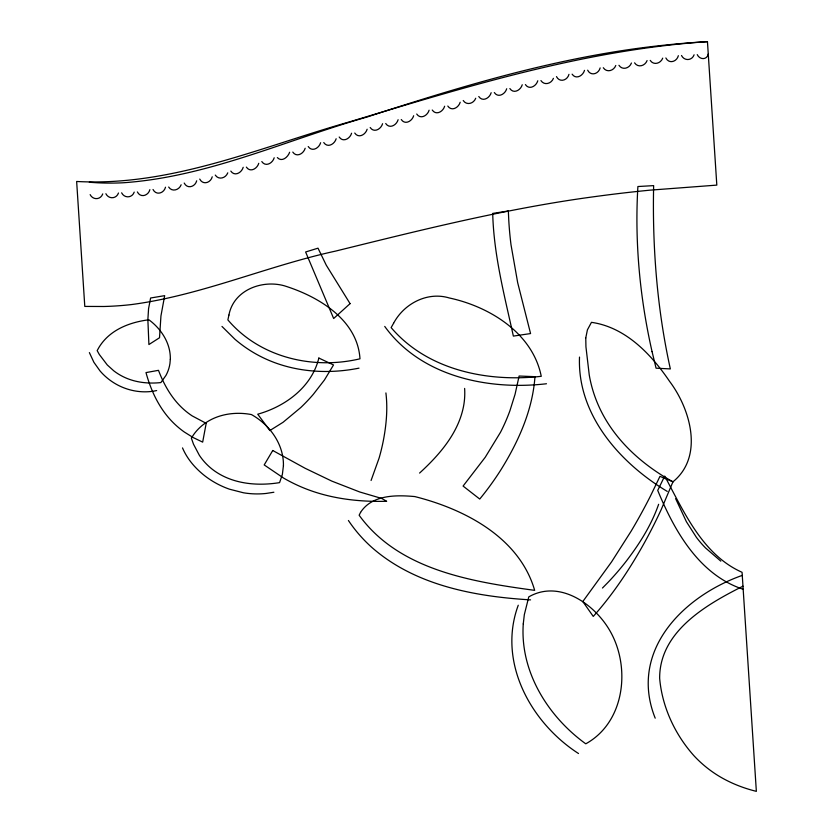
<?xml version="1.0" encoding="UTF-8"?>
<svg xmlns="http://www.w3.org/2000/svg" width="833" height="833" viewBox="0 0 833 833"><rect width="100%" height="100%" fill="white"/><g stroke="black" fill="none" stroke-linecap="round" stroke-linejoin="round"><path stroke-width="1.25" d="M518.261 605.227C497.28 661.86 530.6 722.638 578.498 753.521M658.632 504.298C651.437 524.967 639.609 543.699 626.395 560.994A283.543 277.545 7.5 0 1 607.663 582.746L602.467 588.025M371.081 480.485L379.057 458.212A212.936 208.437 7.5 0 0 383.274 440.949C386.314 425.184 387.855 408.941 385.908 392.937M708.269 53.989C707.019 60.226 699.637 59.872 697.242 54.624M289.634 152.252C288.01 157.083 281.929 162.487 277.337 157.604M243.205 167.298C241.716 172.67 234.677 176.846 230.814 171.098M258.751 163.31C257.251 168.683 250.223 172.858 246.36 167.11M274.192 157.781C272.693 163.153 265.665 167.329 261.801 161.581M305.17 148.264C303.67 153.647 296.642 157.822 292.779 152.075M320.611 142.735C319.112 148.118 312.083 152.293 308.22 146.546M336.157 138.757C334.658 144.13 327.629 148.305 323.756 142.558M351.588 133.228C350.099 138.601 343.061 142.776 339.198 137.029M367.134 129.24C365.635 134.613 358.606 138.788 354.743 133.041M382.576 123.711C381.077 129.094 374.048 133.259 370.185 127.522M398.112 119.723C396.623 125.106 389.584 129.282 385.721 123.534M413.657 115.745C412.158 121.118 405.13 125.294 401.267 119.546M429.099 110.216C427.6 115.589 420.571 119.765 416.708 114.017M444.635 106.228C443.135 111.601 436.107 115.777 432.244 110.029M460.18 102.24C458.681 107.624 451.653 111.789 447.79 106.051M491.158 92.723C489.658 98.107 482.63 102.282 478.767 96.534M506.703 88.746C505.204 94.119 498.176 98.294 494.313 92.546M522.239 84.758C520.74 90.131 513.711 94.306 509.848 88.558M537.785 80.77C536.285 86.153 529.257 90.328 525.394 84.581M584.506 70.357C583.006 75.741 575.978 79.906 572.115 74.168M149.867 189.664C148.357 195.745 140.506 198.223 137.372 191.923M165.507 187.217C163.997 193.298 156.156 195.776 153.012 189.487M196.692 180.792C195.182 186.873 187.331 189.351 184.197 183.052M212.228 176.804C210.718 182.885 202.877 185.363 199.733 179.074M568.97 74.345C567.46 80.426 559.609 82.894 556.475 76.605M600.145 67.91C598.635 74.002 590.795 76.469 587.65 70.18M678.354 55.696C676.844 61.788 669.003 64.256 665.859 57.966M181.146 184.78C179.21 190.101 172.067 192.288 168.651 187.04M227.773 172.827C225.826 178.147 218.694 180.334 215.278 175.086M475.716 98.252C473.779 103.584 466.647 105.77 463.231 100.522M553.424 78.333C551.488 83.654 544.345 85.841 540.929 80.593M615.785 65.474C613.848 70.795 606.716 72.981 603.3 67.733M631.435 63.027C629.498 68.358 622.355 70.545 618.94 65.297M647.074 60.59C645.138 65.911 637.995 68.098 634.579 62.85M662.714 58.143C660.777 63.464 653.634 65.651 650.219 60.403M102.74 193.912C100.658 199.889 92.921 200.264 90.141 194.63M118.484 193.006C116.401 198.993 108.665 199.368 105.885 193.725M134.217 192.111C132.145 198.098 124.409 198.462 121.628 192.829M694.097 54.801C692.015 60.788 684.289 61.163 681.509 55.519M419.582 473.071C439.824 454.526 459.431 432.015 463.95 404.005A74.783 73.2 7.5 0 0 464.627 388.428M742.974 586.182C706.342 604.591 659.486 631.466 659.653 678.26C662.079 706.894 675.001 734.633 694.16 755.958A116.735 114.267 7.5 0 0 717.817 775.429C729.698 782.781 742.807 788.018 756.354 791.35L742.068 572.302C702.635 554.84 683.976 511.858 664.692 476.08L657.726 490.418C674.366 530.788 699.106 574.801 743.171 589.275M742.276 575.384C682.914 596.313 628.499 651.239 655.196 718.171M156.646 390.562C142.943 393.603 128.303 391.052 116.131 384.169A60.361 59.081 7.5 0 1 100.033 370.935L93.91 362.334L89.381 352.598M359.013 368.144C327.765 374.413 294.33 372.164 265.196 358.7A128.74 126.022 7.5 0 1 234.948 339.26L221.984 326.442M273.88 492.241L266.039 493.459A81.259 79.552 7.5 0 1 243.423 492.772L229.439 489.179A86.351 84.529 7.5 0 1 205.262 476.174C195.62 468.719 187.31 459.212 182.51 447.915M546.479 383.753C488.128 390.531 420.936 376.578 384.731 326.421M707.456 41.65C584.995 49.834 466.917 86.559 350.047 121.701C260.667 147.024 171.536 186.738 76.646 181.469L84.789 306.419L103.896 306.492A301.098 294.736 7.5 0 0 131.375 304.576C201.451 295.371 266.747 266.05 335.574 251.097C421.571 229.898 507.724 208.188 595.647 196.505A1403.876 1374.2 7.5 0 1 650.073 190.153L716.817 185.113L707.456 41.65L697.294 42.285A836.519 818.839 7.5 0 0 664.921 45.117C562.806 55.644 464.127 85.268 366.936 117.057C286.052 140.048 207.75 177.012 122.899 182.791A259.146 253.669 7.5 0 1 97.898 182.812L89.339 182.281M530.559 599.885C474.414 596.49 414.48 585.391 371.154 546.812A144.171 141.121 7.5 0 1 348.413 520.49M667.275 491.418C620.304 463.304 577.186 415.021 579.508 357.086M720.795 561.13L705.52 547.927A109.581 107.259 7.5 0 1 696.419 537.358L686.423 521.76L675.646 498.686M652.062 351.62L656.071 368.196L670.346 368.925C657.081 308.845 652.26 247.078 653.645 185.624L637.901 186.53C635.818 220.984 637.11 255.616 641.285 289.884A643.649 630.05 7.5 0 0 652.062 351.62M147.868 319.643L148.909 344.55L159.519 337.75L160.946 315.957L164.674 295.653L150.606 298.006L148.566 308.647L147.868 319.643M523.27 623.886C519.907 671.658 548.02 716.557 585.766 743.817C624.875 722.263 630.935 667.316 610.006 630.945C594.731 604.123 559.401 579.237 528.778 596.886L524.332 614.639L523.27 623.886M585.766 337.959L585.943 346.83L589.243 374.944A134.436 131.593 7.5 0 0 600.478 409.836C615.712 441.146 642.837 465.158 672.96 481.807C704.145 456.463 690.38 408.909 669.576 381.358C651.167 354.181 625.521 327.182 591.461 322.34L587.411 329.858L585.766 337.959M283.428 465.637L282.366 474.456L279.576 482.63C256.429 486.378 230.637 483.879 211.738 468.833A60.132 58.862 7.5 0 1 199.347 455.287L193.506 444.218L191.351 438.127L193.62 434.639A49.126 48.085 7.5 0 1 201.94 425.663C215.508 414.324 234.396 411.315 251.431 414.563C269.705 424.715 283.845 444.187 283.428 465.637M534.963 376.672C532.62 410.086 518.522 441.5 501.029 469.625A301.182 294.82 7.5 0 1 479.735 499.05L463.086 486.066L485.233 457.275L500.508 432.265A190.257 186.228 7.5 0 0 509.942 410.659L515.065 394.311L519.115 376.027L534.963 376.672M170.317 359.367L169.942 363.532A37.069 36.288 7.5 0 1 165.954 375.433L160.863 382.576C148.899 383.836 136.508 382.649 125.429 377.766A55.613 54.437 7.5 0 1 113.809 370.862L107.28 364.958L99.314 354.473L97.159 350.61L99.117 347.142A50.272 49.209 7.5 0 1 106.291 338.115C117.609 326.952 133.405 321.767 148.868 319.778C161.321 328.92 170.786 343.508 170.317 359.367M206.188 423.341L202.669 442.125L193.194 437.564L184.312 432.015A86.247 84.425 7.5 0 1 172.181 421.623C159.082 408.108 150.898 390.594 145.994 372.59L158.489 370.331C163.799 384.357 171.359 397.841 182.385 408.17A74.512 72.94 7.5 0 0 192.121 415.865L206.188 423.341M228.919 315.082L227.878 319.903C259.834 357.555 313 369.967 359.981 358.804C357.524 319.508 317.956 296.194 284.115 285.729C261.635 279.576 233.511 290.248 228.919 315.082M318.852 358.055C311.761 387.116 285.365 406.473 257.73 414.199L269.861 430.536L283.043 422.3L300.734 407.576A188.622 184.634 7.5 0 0 313.25 394.425L324.401 380.046L333.523 364.958L318.852 358.055M672.96 481.807L661.235 509.515A527.247 516.106 7.5 0 1 642.68 545.865C628.519 570.886 612.453 594.97 593.263 616.42L582.808 601.541L611.526 561.952L631.133 531.183A603.8 591.045 7.5 0 0 650.511 495.927L659.965 476.351L672.96 481.807M360.564 512.378L359.127 515.231C398.965 570.199 471.947 581.767 534.671 590.358C519.417 537.483 464.595 509.057 414.792 496.572C396.175 494.875 371.945 494.656 360.564 512.378M393.593 323.256L391.135 327.608C427.402 370.321 487.763 382.399 541.252 376.308C532.672 333.117 489.596 306.596 449.237 297.954C427.36 291.331 403.984 303.67 393.593 323.256M272.745 450.497L264.196 464.929L283.543 478.038A159.238 155.875 7.5 0 0 304.274 488.19C330.316 498.728 358.731 502.028 386.658 501.279L381.733 498.457L359.721 491.98L331.857 481.13L305.201 468.323L272.745 450.497M350.068 303.629L333.658 318.508L305.617 251.983L318.008 248.172L326.286 265.227L350.068 303.629M508.349 210.968L492.709 213.415C493.771 255.106 504.496 295.59 513.357 336.095L530.569 333.564L517.678 282.71L511.004 244.756A376.703 368.748 7.5 0 1 508.744 219.808L508.349 210.968"/></g></svg>
